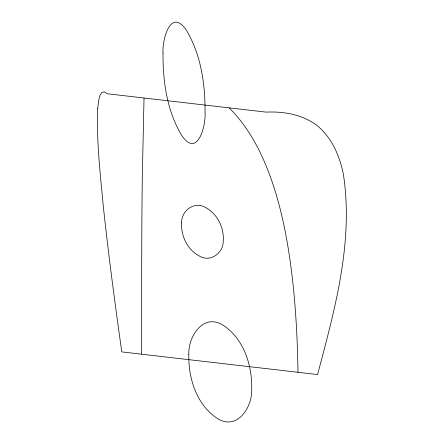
<?xml version="1.0" encoding="UTF-8"?>
<svg xmlns="http://www.w3.org/2000/svg" width="444" height="444" viewBox="0 0 444 444"><rect width="100%" height="100%" fill="white"/><g stroke="black" fill="none" stroke-linecap="round" stroke-linejoin="round"><path stroke-width="0.67" d="M141.358 354.162L141.852 224.586A554.745 6.61 89.6 0 1 142.33 174.881L144.034 98.007M229.143 107.859C251.82 130.347 265.39 160.151 274.892 190.221A558.397 186.658 -77.6 0 1 287.052 241.392C294.577 284.598 297.297 328.482 297.991 372.283M188.828 354.701C188.25 378.593 196.881 405.4 217.854 418.775C237.662 430.719 252.575 406.604 251.693 388.994C252.27 365.107 243.639 338.3 222.666 324.925C202.858 312.981 187.945 337.096 188.828 354.701M163.015 52.969C162.77 81.296 166.994 111.067 181.846 135.664C197.619 158.547 205.977 125.513 205.05 112.715C205.3 84.388 201.071 54.618 186.225 30.02C170.446 7.137 162.088 40.171 163.015 52.969M97.747 108.347C96.381 140.698 100.189 172.994 103.186 205.15C108.392 254.184 114.929 303.069 121.784 351.898L317.565 374.553C334.765 309.684 353.751 241.919 343.395 174.314C339.654 156.177 332.129 138.045 317.56 125.957C302.963 114.558 283.994 111.283 265.889 112.11L107.282 93.756L104.351 91.869L101.937 92.385L100.028 95.305L98.635 100.627L97.747 108.347M181.657 222.261C180.564 235.77 187.651 250.227 199.972 256.36C210.639 262.41 223.36 252.897 223.249 241.303C224.348 227.794 217.26 213.336 204.934 207.204C194.272 201.154 181.552 210.667 181.657 222.261"/></g></svg>
